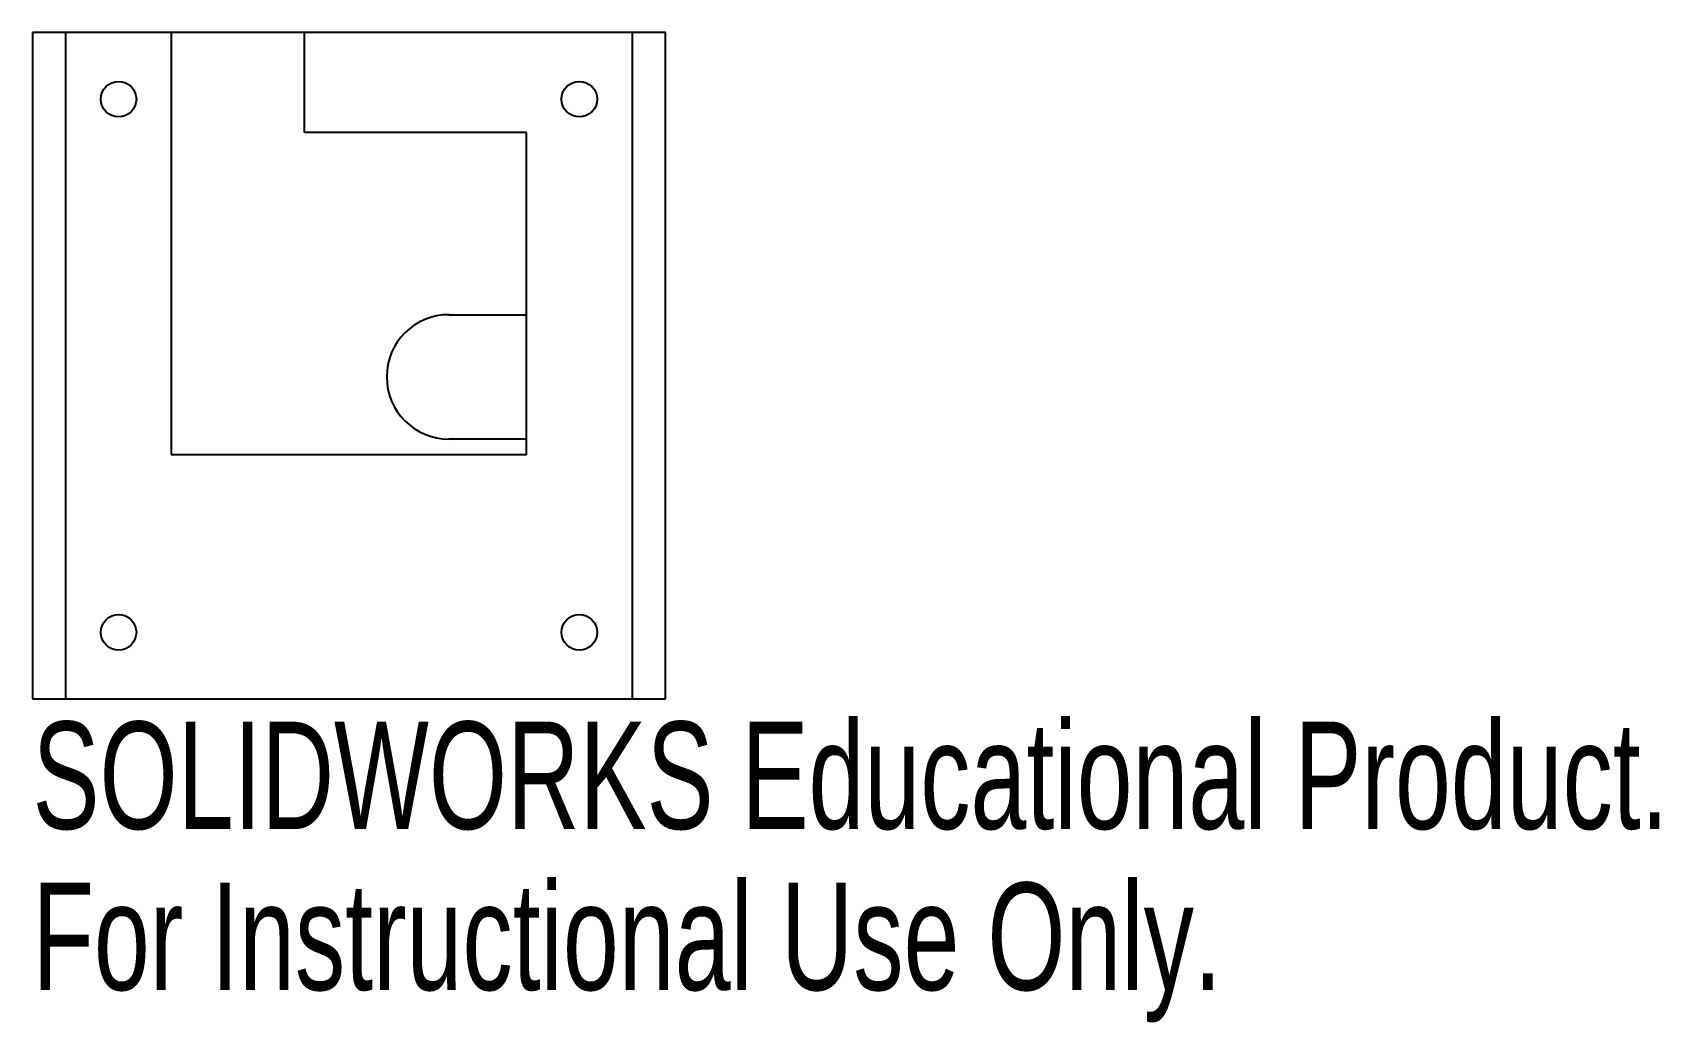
# Model space of a CAD drawing. Header units: millimetres. Extents: x 0 to 73.3, y -14.6 to 30.
import ezdxf

# ---------------------------------------------------------------- set-up
doc = ezdxf.new("R2010")
doc.units = ezdxf.units.MM
doc.styles.add('SLDTEXTSTYLE0', font='TXT', dxfattribs={"width": 0.7})

msp = doc.modelspace()

# ---------------------------------------------------------------- linework, layer by layer
at = {"color": 7, "linetype": 'Continuous', "lineweight": 25}
for p, q in [((28.5, 30), (0, 30)), ((0, 30), (0, 0)), ((1.5, 0), (1.5, 30)), ((6.25, 30), (6.25, 11)), ((12.25, 25.5), (12.25, 30)), ((27, 30), (27, 0)), ((28.5, 0), (28.5, 30)), ((22.25, 25.5), (12.25, 25.5)), ((22.25, 11), (22.25, 25.5)), ((18.75, 17.3), (22.25, 17.3)), ((6.25, 11), (22.25, 11)), ((22.25, 11.7), (18.75, 11.7)), ((0, 0), (28.5, 0))]:
    msp.add_line(p, q, dxfattribs=at)
for centre in [(3.875, 27), (24.625, 27), (3.875, 3), (24.625, 3)]:
    msp.add_circle(centre, 0.8, dxfattribs=at)
msp.add_arc((18.75, 14.5), 2.8, 90, 270, dxfattribs=at)

# ---------------------------------------------------------------- texts
at = {"color": 7, "linetype": 'Continuous', "char_height": 4.83362, "attachment_point": 1, "style": 'SLDTEXTSTYLE0'}
for s, insert in [('SOLIDWORKS Educational Product.', (0, -1.02)), ('For Instructional Use Only.', (0, -8.27))]:
    msp.add_mtext(s, dxfattribs=dict(at, insert=insert))

doc.saveas('drawing.dxf')
